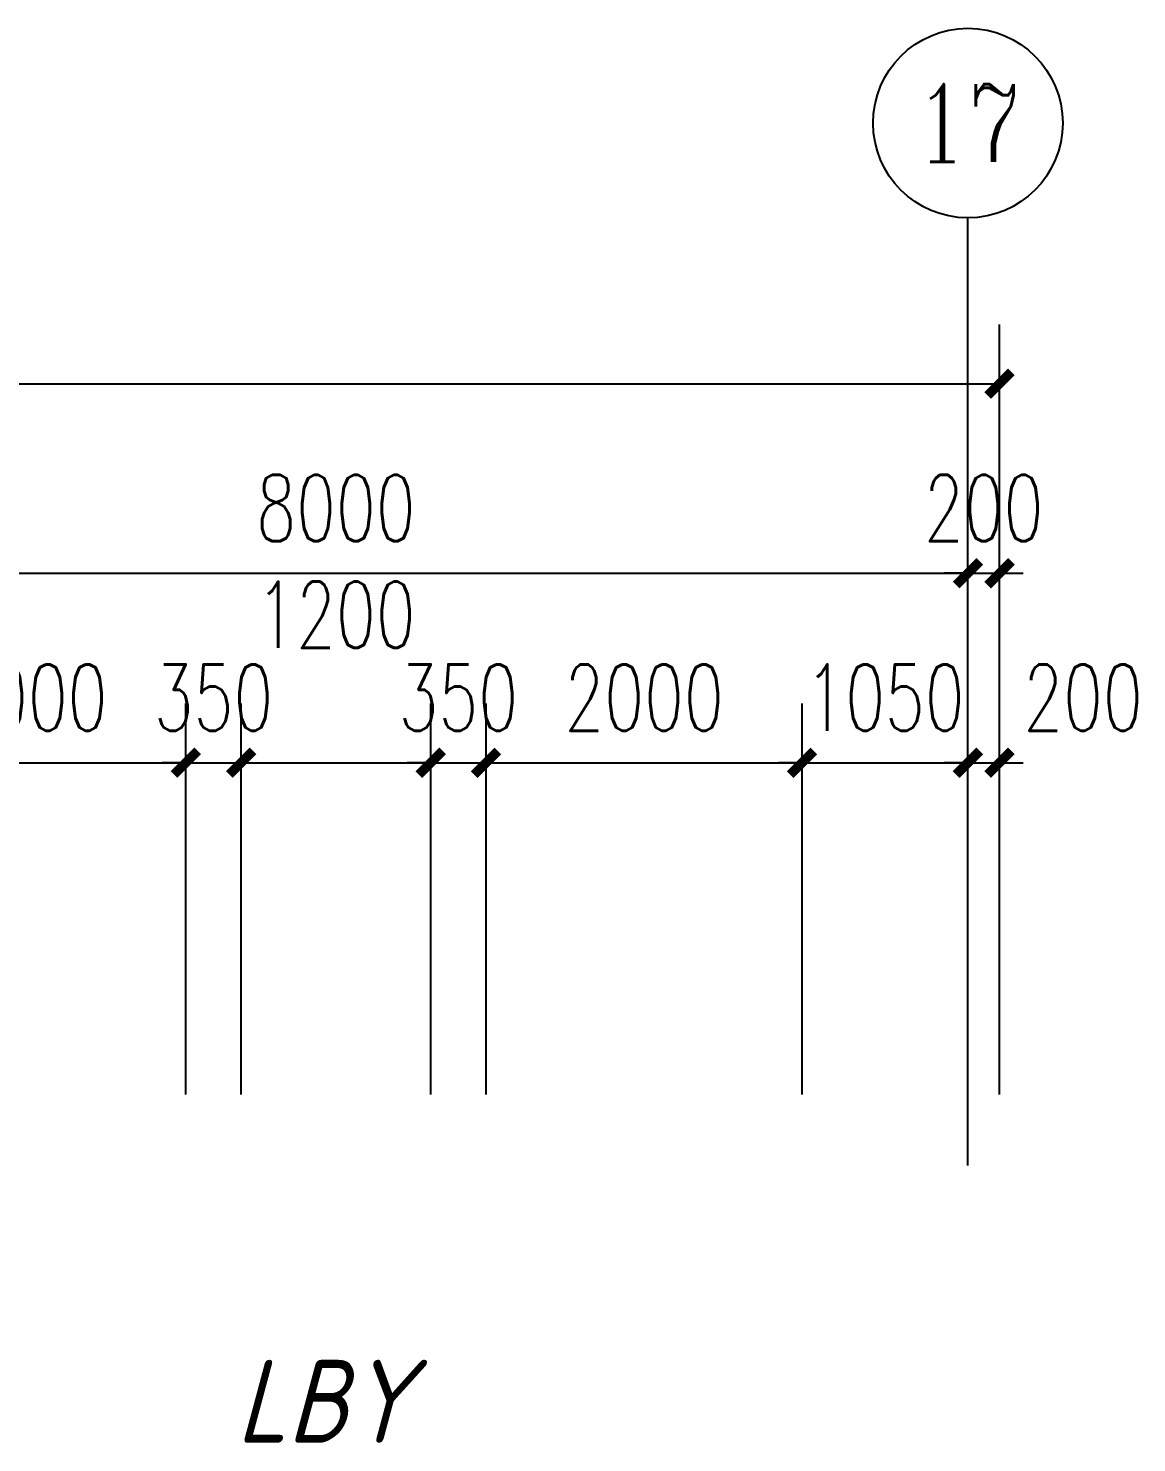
# Model space of a CAD drawing. Extents: x 0 to 2972856, y -1269770 to 0.
# Drawn here: x 2775909 to 2782924, y -1153101 to -1144146 of the extents above; entities that cross this region are included whole.
import ezdxf
from ezdxf.enums import TextEntityAlignment as Align

# ---------------------------------------------------------------- set-up
doc = ezdxf.new("R2010")
doc.units = 0
doc.header["$LTSCALE"] = 1000
doc.header["$PDSIZE"] = 50
doc.layers.add('1-建筑底图', color=8, linetype='Continuous')
doc.layers.add('AXIS_TEXT', color=7, linetype='Continuous')
doc.styles.add('_TCH_AXIS', font='COMPLEX', dxfattribs={"bigfont": 'GBCBIG'})
doc.styles.add('A_DIM_T3', font='SIMPLEX', dxfattribs={"width": 0.7, "bigfont": 'HZ'})
doc.styles.add('COMPLEX', font='COMPLEX')
doc.styles.get("Standard").update_dxf_attribs({"font": 'gbeitc.shx', "bigfont": 'gbcbig.shx'})
doc.dimstyles.new('_TCH_ARCH&&150', dxfattribs={"dimtxt": 420, "dimasz": 150, "dimexe": 375, "dimexo": 450, "dimgap": 202.5, "dimtad": 1, "dimdec": 0, "dimzin": 0, "dimdsep": 46, "dimtxsty": 'A_DIM_T3', "dimblk": 'ARCHTICK', "dimcen": 0.09, "dimclrt": 7, "dimazin": 2, "dimtfac": 1, "dimtdec": 0, "dimtix": 1, "dimtmove": 2, "dimatfit": 3, "dimfxl": 150, "dimtolj": 1, "dimtzin": 0, "dimarcsym": 0})

# ---------------------------------------------------------------- blocks, each defined once
blk = doc.blocks.new('_ArchTick')
at = {"color": 0, "linetype": 'ByBlock', "const_width": 0.4}
blk.add_lwpolyline([(-0.5, -0.5), (0.5, 0.5)], dxfattribs=at)
blk = doc.blocks.new('*D1143')
at = {"layer": '1-建筑底图', "color": 0, "lineweight": -2, "transparency": 16777216}
for p, q in [((2060076.6, -1145125.4), (2060076.6, -1140250.4)), ((2167276.6, -1145125.4), (2167276.6, -1140250.4)), ((2060076.6, -1140625.4), (2167276.6, -1140625.4))]:
    blk.add_line(p, q, dxfattribs=at)
at = {"layer": 'Defpoints', "color": 0, "transparency": 16777216}
for p in [(2167276.6, -1140625.4), (2060076.6, -1145575.4), (2167276.6, -1145575.4)]:
    blk.add_point(p, dxfattribs=at)
at = {"layer": '1-建筑底图', "color": 0, "lineweight": -2, "transparency": 16777216, "xscale": 150, "yscale": 150, "zscale": 150, "rotation": 180}
blk.add_blockref('_ArchTick', (2060076.6, -1140625.4), dxfattribs=at)
at = {"layer": '1-建筑底图', "color": 0, "lineweight": -2, "transparency": 16777216, "xscale": 150, "yscale": 150, "zscale": 150}
blk.add_blockref('_ArchTick', (2167276.6, -1140625.4), dxfattribs=at)
at = {"layer": '1-建筑底图', "color": 7, "transparency": 16777216, "insert": (2113676.6, -1140212.9), "char_height": 420, "attachment_point": 5, "style": 'A_DIM_T3'}
blk.add_mtext('\\A1;107200', dxfattribs=at)
blk = doc.blocks.new('*D1160')
at = {"layer": '1-建筑底图', "color": 0, "lineweight": -2, "transparency": 16777216}
for p, q in [((2159076.6, -1145125.4), (2159076.6, -1141450.4)), ((2167076.6, -1145125.4), (2167076.6, -1141450.4)), ((2159076.6, -1141825.4), (2167076.6, -1141825.4))]:
    blk.add_line(p, q, dxfattribs=at)
at = {"layer": 'Defpoints', "color": 0, "transparency": 16777216}
for p in [(2167076.6, -1141825.4), (2159076.6, -1145575.4), (2167076.6, -1145575.4)]:
    blk.add_point(p, dxfattribs=at)
at = {"layer": '1-建筑底图', "color": 0, "lineweight": -2, "transparency": 16777216, "xscale": 150, "yscale": 150, "zscale": 150, "rotation": 180}
blk.add_blockref('_ArchTick', (2159076.6, -1141825.4), dxfattribs=at)
at = {"layer": '1-建筑底图', "color": 0, "lineweight": -2, "transparency": 16777216, "xscale": 150, "yscale": 150, "zscale": 150}
blk.add_blockref('_ArchTick', (2167076.6, -1141825.4), dxfattribs=at)
at = {"layer": '1-建筑底图', "color": 7, "transparency": 16777216, "insert": (2163076.6, -1141412.9), "char_height": 420, "attachment_point": 5, "style": 'A_DIM_T3'}
blk.add_mtext('\\A1;8000', dxfattribs=at)
blk = doc.blocks.new('*D1161')
at = {"layer": '1-建筑底图', "color": 0, "lineweight": -2, "transparency": 16777216}
for p, q in [((2167076.6, -1145125.4), (2167076.6, -1141450.4)), ((2167276.6, -1145125.4), (2167276.6, -1141450.4)), ((2167076.6, -1141825.4), (2166926.6, -1141825.4)), ((2167076.6, -1141825.4), (2167276.6, -1141825.4)), ((2167276.6, -1141825.4), (2167426.6, -1141825.4))]:
    blk.add_line(p, q, dxfattribs=at)
at = {"layer": 'Defpoints', "color": 0, "transparency": 16777216}
for p in [(2167276.6, -1141825.4), (2167076.6, -1145575.4), (2167276.6, -1145575.4)]:
    blk.add_point(p, dxfattribs=at)
at = {"layer": '1-建筑底图', "color": 0, "lineweight": -2, "transparency": 16777216, "xscale": 150, "yscale": 150, "zscale": 150}
blk.add_blockref('_ArchTick', (2167076.6, -1141825.4), dxfattribs=at)
at = {"layer": '1-建筑底图', "color": 0, "lineweight": -2, "transparency": 16777216, "xscale": 150, "yscale": 150, "zscale": 150, "rotation": 180}
blk.add_blockref('_ArchTick', (2167276.6, -1141825.4), dxfattribs=at)
at = {"layer": '1-建筑底图', "color": 7, "transparency": 16777216, "insert": (2167176.6, -1141412.9), "char_height": 420, "attachment_point": 5, "style": 'A_DIM_T3'}
blk.add_mtext('\\A1;200', dxfattribs=at)
blk = doc.blocks.new('*D1181')
at = {"layer": '1-建筑底图', "color": 0, "lineweight": -2, "transparency": 16777216}
for p, q in [((2167076.6, -1145125.4), (2167076.6, -1142650.4)), ((2167276.6, -1145125.4), (2167276.6, -1142650.4)), ((2167076.6, -1143025.4), (2166926.6, -1143025.4)), ((2167076.6, -1143025.4), (2167276.6, -1143025.4)), ((2167276.6, -1143025.4), (2167426.6, -1143025.4))]:
    blk.add_line(p, q, dxfattribs=at)
at = {"layer": 'Defpoints', "color": 0, "transparency": 16777216}
for p in [(2167276.6, -1143025.4), (2167076.6, -1145575.4), (2167276.6, -1145575.4)]:
    blk.add_point(p, dxfattribs=at)
at = {"layer": '1-建筑底图', "color": 0, "lineweight": -2, "transparency": 16777216, "xscale": 150, "yscale": 150, "zscale": 150}
blk.add_blockref('_ArchTick', (2167076.6, -1143025.4), dxfattribs=at)
at = {"layer": '1-建筑底图', "color": 0, "lineweight": -2, "transparency": 16777216, "xscale": 150, "yscale": 150, "zscale": 150, "rotation": 180}
blk.add_blockref('_ArchTick', (2167276.6, -1143025.4), dxfattribs=at)
at = {"layer": '1-建筑底图', "color": 7, "transparency": 16777216, "insert": (2167804.6, -1142612.9), "char_height": 420, "attachment_point": 5, "style": 'A_DIM_T3'}
blk.add_mtext('\\A1;200', dxfattribs=at)
blk = doc.blocks.new('*D1182')
at = {"layer": '1-建筑底图', "color": 0, "lineweight": -2, "transparency": 16777216}
for p, q in [((2166026.6, -1145125.4), (2166026.6, -1142650.4)), ((2167076.6, -1145125.4), (2167076.6, -1142650.4)), ((2166026.6, -1143025.4), (2165876.6, -1143025.4)), ((2166026.6, -1143025.4), (2167076.6, -1143025.4)), ((2167076.6, -1143025.4), (2167226.6, -1143025.4))]:
    blk.add_line(p, q, dxfattribs=at)
at = {"layer": 'Defpoints', "color": 0, "transparency": 16777216}
for p in [(2167076.6, -1143025.4), (2166026.6, -1145575.4), (2167076.6, -1145575.4)]:
    blk.add_point(p, dxfattribs=at)
at = {"layer": '1-建筑底图', "color": 0, "lineweight": -2, "transparency": 16777216, "xscale": 150, "yscale": 150, "zscale": 150}
blk.add_blockref('_ArchTick', (2166026.6, -1143025.4), dxfattribs=at)
at = {"layer": '1-建筑底图', "color": 0, "lineweight": -2, "transparency": 16777216, "xscale": 150, "yscale": 150, "zscale": 150, "rotation": 180}
blk.add_blockref('_ArchTick', (2167076.6, -1143025.4), dxfattribs=at)
at = {"layer": '1-建筑底图', "color": 7, "transparency": 16777216, "insert": (2166551.6, -1142612.9), "char_height": 420, "attachment_point": 5, "style": 'A_DIM_T3'}
blk.add_mtext('\\A1;1050', dxfattribs=at)
blk = doc.blocks.new('*D1183')
at = {"layer": '1-建筑底图', "color": 0, "lineweight": -2, "transparency": 16777216}
for p, q in [((2164026.6, -1145125.4), (2164026.6, -1142650.4)), ((2166026.6, -1145125.4), (2166026.6, -1142650.4)), ((2164026.6, -1143025.4), (2166026.6, -1143025.4))]:
    blk.add_line(p, q, dxfattribs=at)
at = {"layer": 'Defpoints', "color": 0, "transparency": 16777216}
for p in [(2166026.6, -1143025.4), (2164026.6, -1145575.4), (2166026.6, -1145575.4)]:
    blk.add_point(p, dxfattribs=at)
at = {"layer": '1-建筑底图', "color": 0, "lineweight": -2, "transparency": 16777216, "xscale": 150, "yscale": 150, "zscale": 150, "rotation": 180}
blk.add_blockref('_ArchTick', (2164026.6, -1143025.4), dxfattribs=at)
at = {"layer": '1-建筑底图', "color": 0, "lineweight": -2, "transparency": 16777216, "xscale": 150, "yscale": 150, "zscale": 150}
blk.add_blockref('_ArchTick', (2166026.6, -1143025.4), dxfattribs=at)
at = {"layer": '1-建筑底图', "color": 7, "transparency": 16777216, "insert": (2165026.6, -1142612.9), "char_height": 420, "attachment_point": 5, "style": 'A_DIM_T3'}
blk.add_mtext('\\A1;2000', dxfattribs=at)
blk = doc.blocks.new('*D1184')
at = {"layer": '1-建筑底图', "color": 0, "lineweight": -2, "transparency": 16777216}
for p, q in [((2163676.6, -1145125.4), (2163676.6, -1142650.4)), ((2164026.6, -1145125.4), (2164026.6, -1142650.4)), ((2163676.6, -1143025.4), (2163526.6, -1143025.4)), ((2163676.6, -1143025.4), (2164026.6, -1143025.4)), ((2164026.6, -1143025.4), (2164176.6, -1143025.4))]:
    blk.add_line(p, q, dxfattribs=at)
at = {"layer": 'Defpoints', "color": 0, "transparency": 16777216}
for p in [(2164026.6, -1143025.4), (2163676.6, -1145575.4), (2164026.6, -1145575.4)]:
    blk.add_point(p, dxfattribs=at)
at = {"layer": '1-建筑底图', "color": 0, "lineweight": -2, "transparency": 16777216, "xscale": 150, "yscale": 150, "zscale": 150}
blk.add_blockref('_ArchTick', (2163676.6, -1143025.4), dxfattribs=at)
at = {"layer": '1-建筑底图', "color": 0, "lineweight": -2, "transparency": 16777216, "xscale": 150, "yscale": 150, "zscale": 150, "rotation": 180}
blk.add_blockref('_ArchTick', (2164026.6, -1143025.4), dxfattribs=at)
at = {"layer": '1-建筑底图', "color": 7, "transparency": 16777216, "insert": (2163851.6, -1142612.9), "char_height": 420, "attachment_point": 5, "style": 'A_DIM_T3'}
blk.add_mtext('\\A1;350', dxfattribs=at)
blk = doc.blocks.new('*D1185')
at = {"layer": '1-建筑底图', "color": 0, "lineweight": -2, "transparency": 16777216}
for p, q in [((2162476.6, -1145125.4), (2162476.6, -1142650.4)), ((2163676.6, -1145125.4), (2163676.6, -1142650.4)), ((2162476.6, -1143025.4), (2163676.6, -1143025.4))]:
    blk.add_line(p, q, dxfattribs=at)
at = {"layer": 'Defpoints', "color": 0, "transparency": 16777216}
for p in [(2163676.6, -1143025.4), (2162476.6, -1145575.4), (2163676.6, -1145575.4)]:
    blk.add_point(p, dxfattribs=at)
at = {"layer": '1-建筑底图', "color": 0, "lineweight": -2, "transparency": 16777216, "xscale": 150, "yscale": 150, "zscale": 150, "rotation": 180}
blk.add_blockref('_ArchTick', (2162476.6, -1143025.4), dxfattribs=at)
at = {"layer": '1-建筑底图', "color": 0, "lineweight": -2, "transparency": 16777216, "xscale": 150, "yscale": 150, "zscale": 150}
blk.add_blockref('_ArchTick', (2163676.6, -1143025.4), dxfattribs=at)
at = {"layer": '1-建筑底图', "color": 7, "transparency": 16777216, "insert": (2163076.6, -1142087.9), "char_height": 420, "attachment_point": 5, "style": 'A_DIM_T3'}
blk.add_mtext('\\A1;1200', dxfattribs=at)
blk = doc.blocks.new('*D1186')
at = {"layer": '1-建筑底图', "color": 0, "lineweight": -2, "transparency": 16777216}
for p, q in [((2162126.6, -1145125.4), (2162126.6, -1142650.4)), ((2162476.6, -1145125.4), (2162476.6, -1142650.4)), ((2162126.6, -1143025.4), (2161976.6, -1143025.4)), ((2162126.6, -1143025.4), (2162476.6, -1143025.4)), ((2162476.6, -1143025.4), (2162626.6, -1143025.4))]:
    blk.add_line(p, q, dxfattribs=at)
at = {"layer": 'Defpoints', "color": 0, "transparency": 16777216}
for p in [(2162476.6, -1143025.4), (2162126.6, -1145575.4), (2162476.6, -1145575.4)]:
    blk.add_point(p, dxfattribs=at)
at = {"layer": '1-建筑底图', "color": 0, "lineweight": -2, "transparency": 16777216, "xscale": 150, "yscale": 150, "zscale": 150}
blk.add_blockref('_ArchTick', (2162126.6, -1143025.4), dxfattribs=at)
at = {"layer": '1-建筑底图', "color": 0, "lineweight": -2, "transparency": 16777216, "xscale": 150, "yscale": 150, "zscale": 150, "rotation": 180}
blk.add_blockref('_ArchTick', (2162476.6, -1143025.4), dxfattribs=at)
at = {"layer": '1-建筑底图', "color": 7, "transparency": 16777216, "insert": (2162301.6, -1142612.9), "char_height": 420, "attachment_point": 5, "style": 'A_DIM_T3'}
blk.add_mtext('\\A1;350', dxfattribs=at)
blk = doc.blocks.new('*D1187')
at = {"layer": '1-建筑底图', "color": 0, "lineweight": -2, "transparency": 16777216}
for p, q in [((2160126.6, -1145125.4), (2160126.6, -1142650.4)), ((2162126.6, -1145125.4), (2162126.6, -1142650.4)), ((2160126.6, -1143025.4), (2162126.6, -1143025.4))]:
    blk.add_line(p, q, dxfattribs=at)
at = {"layer": 'Defpoints', "color": 0, "transparency": 16777216}
for p in [(2162126.6, -1143025.4), (2160126.6, -1145575.4), (2162126.6, -1145575.4)]:
    blk.add_point(p, dxfattribs=at)
at = {"layer": '1-建筑底图', "color": 0, "lineweight": -2, "transparency": 16777216, "xscale": 150, "yscale": 150, "zscale": 150, "rotation": 180}
blk.add_blockref('_ArchTick', (2160126.6, -1143025.4), dxfattribs=at)
at = {"layer": '1-建筑底图', "color": 0, "lineweight": -2, "transparency": 16777216, "xscale": 150, "yscale": 150, "zscale": 150}
blk.add_blockref('_ArchTick', (2162126.6, -1143025.4), dxfattribs=at)
at = {"layer": '1-建筑底图', "color": 7, "transparency": 16777216, "insert": (2161126.6, -1142612.9), "char_height": 420, "attachment_point": 5, "style": 'A_DIM_T3'}
blk.add_mtext('\\A1;2000', dxfattribs=at)
blk = doc.blocks.new('*D1450')
at = {"layer": '1-建筑底图', "color": 0, "lineweight": -2, "transparency": 16777216}
for p, q in [((2060076.6, -1145125.4), (2060076.6, -1140250.4)), ((2167276.6, -1145125.4), (2167276.6, -1140250.4)), ((2060076.6, -1140625.4), (2167276.6, -1140625.4))]:
    blk.add_line(p, q, dxfattribs=at)
at = {"layer": 'Defpoints', "color": 0, "transparency": 16777216}
for p in [(2167276.6, -1140625.4), (2060076.6, -1145575.4), (2167276.6, -1145575.4)]:
    blk.add_point(p, dxfattribs=at)
at = {"layer": '1-建筑底图', "color": 0, "lineweight": -2, "transparency": 16777216, "xscale": 150, "yscale": 150, "zscale": 150, "rotation": 180}
blk.add_blockref('_ArchTick', (2060076.6, -1140625.4), dxfattribs=at)
at = {"layer": '1-建筑底图', "color": 0, "lineweight": -2, "transparency": 16777216, "xscale": 150, "yscale": 150, "zscale": 150}
blk.add_blockref('_ArchTick', (2167276.6, -1140625.4), dxfattribs=at)
at = {"layer": '1-建筑底图', "color": 7, "transparency": 16777216, "insert": (2113676.6, -1140212.9), "char_height": 420, "attachment_point": 5, "style": 'A_DIM_T3'}
blk.add_mtext('\\A1;107200', dxfattribs=at)
blk = doc.blocks.new('*D1467')
at = {"layer": '1-建筑底图', "color": 0, "lineweight": -2, "transparency": 16777216}
for p, q in [((2159076.6, -1145125.4), (2159076.6, -1141450.4)), ((2167076.6, -1145125.4), (2167076.6, -1141450.4)), ((2159076.6, -1141825.4), (2167076.6, -1141825.4))]:
    blk.add_line(p, q, dxfattribs=at)
at = {"layer": 'Defpoints', "color": 0, "transparency": 16777216}
for p in [(2167076.6, -1141825.4), (2159076.6, -1145575.4), (2167076.6, -1145575.4)]:
    blk.add_point(p, dxfattribs=at)
at = {"layer": '1-建筑底图', "color": 0, "lineweight": -2, "transparency": 16777216, "xscale": 150, "yscale": 150, "zscale": 150, "rotation": 180}
blk.add_blockref('_ArchTick', (2159076.6, -1141825.4), dxfattribs=at)
at = {"layer": '1-建筑底图', "color": 0, "lineweight": -2, "transparency": 16777216, "xscale": 150, "yscale": 150, "zscale": 150}
blk.add_blockref('_ArchTick', (2167076.6, -1141825.4), dxfattribs=at)
at = {"layer": '1-建筑底图', "color": 7, "transparency": 16777216, "insert": (2163076.6, -1141412.9), "char_height": 420, "attachment_point": 5, "style": 'A_DIM_T3'}
blk.add_mtext('\\A1;8000', dxfattribs=at)
blk = doc.blocks.new('*D1468')
at = {"layer": '1-建筑底图', "color": 0, "lineweight": -2, "transparency": 16777216}
for p, q in [((2167076.6, -1145125.4), (2167076.6, -1141450.4)), ((2167276.6, -1145125.4), (2167276.6, -1141450.4)), ((2167076.6, -1141825.4), (2166926.6, -1141825.4)), ((2167076.6, -1141825.4), (2167276.6, -1141825.4)), ((2167276.6, -1141825.4), (2167426.6, -1141825.4))]:
    blk.add_line(p, q, dxfattribs=at)
at = {"layer": 'Defpoints', "color": 0, "transparency": 16777216}
for p in [(2167276.6, -1141825.4), (2167076.6, -1145575.4), (2167276.6, -1145575.4)]:
    blk.add_point(p, dxfattribs=at)
at = {"layer": '1-建筑底图', "color": 0, "lineweight": -2, "transparency": 16777216, "xscale": 150, "yscale": 150, "zscale": 150}
blk.add_blockref('_ArchTick', (2167076.6, -1141825.4), dxfattribs=at)
at = {"layer": '1-建筑底图', "color": 0, "lineweight": -2, "transparency": 16777216, "xscale": 150, "yscale": 150, "zscale": 150, "rotation": 180}
blk.add_blockref('_ArchTick', (2167276.6, -1141825.4), dxfattribs=at)
at = {"layer": '1-建筑底图', "color": 7, "transparency": 16777216, "insert": (2167176.6, -1141412.9), "char_height": 420, "attachment_point": 5, "style": 'A_DIM_T3'}
blk.add_mtext('\\A1;200', dxfattribs=at)
blk = doc.blocks.new('*D1488')
at = {"layer": '1-建筑底图', "color": 0, "lineweight": -2, "transparency": 16777216}
for p, q in [((2167076.6, -1145125.4), (2167076.6, -1142650.4)), ((2167276.6, -1145125.4), (2167276.6, -1142650.4)), ((2167076.6, -1143025.4), (2166926.6, -1143025.4)), ((2167076.6, -1143025.4), (2167276.6, -1143025.4)), ((2167276.6, -1143025.4), (2167426.6, -1143025.4))]:
    blk.add_line(p, q, dxfattribs=at)
at = {"layer": 'Defpoints', "color": 0, "transparency": 16777216}
for p in [(2167276.6, -1143025.4), (2167076.6, -1145575.4), (2167276.6, -1145575.4)]:
    blk.add_point(p, dxfattribs=at)
at = {"layer": '1-建筑底图', "color": 0, "lineweight": -2, "transparency": 16777216, "xscale": 150, "yscale": 150, "zscale": 150}
blk.add_blockref('_ArchTick', (2167076.6, -1143025.4), dxfattribs=at)
at = {"layer": '1-建筑底图', "color": 0, "lineweight": -2, "transparency": 16777216, "xscale": 150, "yscale": 150, "zscale": 150, "rotation": 180}
blk.add_blockref('_ArchTick', (2167276.6, -1143025.4), dxfattribs=at)
at = {"layer": '1-建筑底图', "color": 7, "transparency": 16777216, "insert": (2167804.6, -1142612.9), "char_height": 420, "attachment_point": 5, "style": 'A_DIM_T3'}
blk.add_mtext('\\A1;200', dxfattribs=at)
blk = doc.blocks.new('*D1489')
at = {"layer": '1-建筑底图', "color": 0, "lineweight": -2, "transparency": 16777216}
for p, q in [((2166026.6, -1145125.4), (2166026.6, -1142650.4)), ((2167076.6, -1145125.4), (2167076.6, -1142650.4)), ((2166026.6, -1143025.4), (2165876.6, -1143025.4)), ((2166026.6, -1143025.4), (2167076.6, -1143025.4)), ((2167076.6, -1143025.4), (2167226.6, -1143025.4))]:
    blk.add_line(p, q, dxfattribs=at)
at = {"layer": 'Defpoints', "color": 0, "transparency": 16777216}
for p in [(2167076.6, -1143025.4), (2166026.6, -1145575.4), (2167076.6, -1145575.4)]:
    blk.add_point(p, dxfattribs=at)
at = {"layer": '1-建筑底图', "color": 0, "lineweight": -2, "transparency": 16777216, "xscale": 150, "yscale": 150, "zscale": 150}
blk.add_blockref('_ArchTick', (2166026.6, -1143025.4), dxfattribs=at)
at = {"layer": '1-建筑底图', "color": 0, "lineweight": -2, "transparency": 16777216, "xscale": 150, "yscale": 150, "zscale": 150, "rotation": 180}
blk.add_blockref('_ArchTick', (2167076.6, -1143025.4), dxfattribs=at)
at = {"layer": '1-建筑底图', "color": 7, "transparency": 16777216, "insert": (2166551.6, -1142612.9), "char_height": 420, "attachment_point": 5, "style": 'A_DIM_T3'}
blk.add_mtext('\\A1;1050', dxfattribs=at)
blk = doc.blocks.new('*D1490')
at = {"layer": '1-建筑底图', "color": 0, "lineweight": -2, "transparency": 16777216}
for p, q in [((2164026.6, -1145125.4), (2164026.6, -1142650.4)), ((2166026.6, -1145125.4), (2166026.6, -1142650.4)), ((2164026.6, -1143025.4), (2166026.6, -1143025.4))]:
    blk.add_line(p, q, dxfattribs=at)
at = {"layer": 'Defpoints', "color": 0, "transparency": 16777216}
for p in [(2166026.6, -1143025.4), (2164026.6, -1145575.4), (2166026.6, -1145575.4)]:
    blk.add_point(p, dxfattribs=at)
at = {"layer": '1-建筑底图', "color": 0, "lineweight": -2, "transparency": 16777216, "xscale": 150, "yscale": 150, "zscale": 150, "rotation": 180}
blk.add_blockref('_ArchTick', (2164026.6, -1143025.4), dxfattribs=at)
at = {"layer": '1-建筑底图', "color": 0, "lineweight": -2, "transparency": 16777216, "xscale": 150, "yscale": 150, "zscale": 150}
blk.add_blockref('_ArchTick', (2166026.6, -1143025.4), dxfattribs=at)
at = {"layer": '1-建筑底图', "color": 7, "transparency": 16777216, "insert": (2165026.6, -1142612.9), "char_height": 420, "attachment_point": 5, "style": 'A_DIM_T3'}
blk.add_mtext('\\A1;2000', dxfattribs=at)
blk = doc.blocks.new('*D1491')
at = {"layer": '1-建筑底图', "color": 0, "lineweight": -2, "transparency": 16777216}
for p, q in [((2163676.6, -1145125.4), (2163676.6, -1142650.4)), ((2164026.6, -1145125.4), (2164026.6, -1142650.4)), ((2163676.6, -1143025.4), (2163526.6, -1143025.4)), ((2163676.6, -1143025.4), (2164026.6, -1143025.4)), ((2164026.6, -1143025.4), (2164176.6, -1143025.4))]:
    blk.add_line(p, q, dxfattribs=at)
at = {"layer": 'Defpoints', "color": 0, "transparency": 16777216}
for p in [(2164026.6, -1143025.4), (2163676.6, -1145575.4), (2164026.6, -1145575.4)]:
    blk.add_point(p, dxfattribs=at)
at = {"layer": '1-建筑底图', "color": 0, "lineweight": -2, "transparency": 16777216, "xscale": 150, "yscale": 150, "zscale": 150}
blk.add_blockref('_ArchTick', (2163676.6, -1143025.4), dxfattribs=at)
at = {"layer": '1-建筑底图', "color": 0, "lineweight": -2, "transparency": 16777216, "xscale": 150, "yscale": 150, "zscale": 150, "rotation": 180}
blk.add_blockref('_ArchTick', (2164026.6, -1143025.4), dxfattribs=at)
at = {"layer": '1-建筑底图', "color": 7, "transparency": 16777216, "insert": (2163851.6, -1142612.9), "char_height": 420, "attachment_point": 5, "style": 'A_DIM_T3'}
blk.add_mtext('\\A1;350', dxfattribs=at)
blk = doc.blocks.new('*D1492')
at = {"layer": '1-建筑底图', "color": 0, "lineweight": -2, "transparency": 16777216}
for p, q in [((2162476.6, -1145125.4), (2162476.6, -1142650.4)), ((2163676.6, -1145125.4), (2163676.6, -1142650.4)), ((2162476.6, -1143025.4), (2163676.6, -1143025.4))]:
    blk.add_line(p, q, dxfattribs=at)
at = {"layer": 'Defpoints', "color": 0, "transparency": 16777216}
for p in [(2163676.6, -1143025.4), (2162476.6, -1145575.4), (2163676.6, -1145575.4)]:
    blk.add_point(p, dxfattribs=at)
at = {"layer": '1-建筑底图', "color": 0, "lineweight": -2, "transparency": 16777216, "xscale": 150, "yscale": 150, "zscale": 150, "rotation": 180}
blk.add_blockref('_ArchTick', (2162476.6, -1143025.4), dxfattribs=at)
at = {"layer": '1-建筑底图', "color": 0, "lineweight": -2, "transparency": 16777216, "xscale": 150, "yscale": 150, "zscale": 150}
blk.add_blockref('_ArchTick', (2163676.6, -1143025.4), dxfattribs=at)
at = {"layer": '1-建筑底图', "color": 7, "transparency": 16777216, "insert": (2163076.6, -1142087.9), "char_height": 420, "attachment_point": 5, "style": 'A_DIM_T3'}
blk.add_mtext('\\A1;1200', dxfattribs=at)
blk = doc.blocks.new('*D1493')
at = {"layer": '1-建筑底图', "color": 0, "lineweight": -2, "transparency": 16777216}
for p, q in [((2162126.6, -1145125.4), (2162126.6, -1142650.4)), ((2162476.6, -1145125.4), (2162476.6, -1142650.4)), ((2162126.6, -1143025.4), (2161976.6, -1143025.4)), ((2162126.6, -1143025.4), (2162476.6, -1143025.4)), ((2162476.6, -1143025.4), (2162626.6, -1143025.4))]:
    blk.add_line(p, q, dxfattribs=at)
at = {"layer": 'Defpoints', "color": 0, "transparency": 16777216}
for p in [(2162476.6, -1143025.4), (2162126.6, -1145575.4), (2162476.6, -1145575.4)]:
    blk.add_point(p, dxfattribs=at)
at = {"layer": '1-建筑底图', "color": 0, "lineweight": -2, "transparency": 16777216, "xscale": 150, "yscale": 150, "zscale": 150}
blk.add_blockref('_ArchTick', (2162126.6, -1143025.4), dxfattribs=at)
at = {"layer": '1-建筑底图', "color": 0, "lineweight": -2, "transparency": 16777216, "xscale": 150, "yscale": 150, "zscale": 150, "rotation": 180}
blk.add_blockref('_ArchTick', (2162476.6, -1143025.4), dxfattribs=at)
at = {"layer": '1-建筑底图', "color": 7, "transparency": 16777216, "insert": (2162301.6, -1142612.9), "char_height": 420, "attachment_point": 5, "style": 'A_DIM_T3'}
blk.add_mtext('\\A1;350', dxfattribs=at)
blk = doc.blocks.new('*D1494')
at = {"layer": '1-建筑底图', "color": 0, "lineweight": -2, "transparency": 16777216}
for p, q in [((2160126.6, -1145125.4), (2160126.6, -1142650.4)), ((2162126.6, -1145125.4), (2162126.6, -1142650.4)), ((2160126.6, -1143025.4), (2162126.6, -1143025.4))]:
    blk.add_line(p, q, dxfattribs=at)
at = {"layer": 'Defpoints', "color": 0, "transparency": 16777216}
for p in [(2162126.6, -1143025.4), (2160126.6, -1145575.4), (2162126.6, -1145575.4)]:
    blk.add_point(p, dxfattribs=at)
at = {"layer": '1-建筑底图', "color": 0, "lineweight": -2, "transparency": 16777216, "xscale": 150, "yscale": 150, "zscale": 150, "rotation": 180}
blk.add_blockref('_ArchTick', (2160126.6, -1143025.4), dxfattribs=at)
at = {"layer": '1-建筑底图', "color": 0, "lineweight": -2, "transparency": 16777216, "xscale": 150, "yscale": 150, "zscale": 150}
blk.add_blockref('_ArchTick', (2162126.6, -1143025.4), dxfattribs=at)
at = {"layer": '1-建筑底图', "color": 7, "transparency": 16777216, "insert": (2161126.6, -1142612.9), "char_height": 420, "attachment_point": 5, "style": 'A_DIM_T3'}
blk.add_mtext('\\A1;2000', dxfattribs=at)
blk = doc.blocks.new('_AXISO')
blk.add_circle((0, 0), 0.5)
at = {"layer": 'AXIS_TEXT', "style": 'COMPLEX', "width": 1.041667}
blk.add_attdef('A', text='', height=0.56, dxfattribs=at).set_placement((-0.25, -0.28), (0.25, -0.28), align=Align.FIT)
blk = doc.blocks.new('*D1757')
at = {"layer": '1-建筑底图', "color": 0, "lineweight": -2, "transparency": 16777216}
for p, q in [((2060076.6, -1145125.4), (2060076.6, -1140250.4)), ((2167276.6, -1145125.4), (2167276.6, -1140250.4)), ((2060076.6, -1140625.4), (2167276.6, -1140625.4))]:
    blk.add_line(p, q, dxfattribs=at)
at = {"layer": 'Defpoints', "color": 0, "transparency": 16777216}
for p in [(2167276.6, -1140625.4), (2060076.6, -1145575.4), (2167276.6, -1145575.4)]:
    blk.add_point(p, dxfattribs=at)
at = {"layer": '1-建筑底图', "color": 0, "lineweight": -2, "transparency": 16777216, "xscale": 150, "yscale": 150, "zscale": 150, "rotation": 180}
blk.add_blockref('_ArchTick', (2060076.6, -1140625.4), dxfattribs=at)
at = {"layer": '1-建筑底图', "color": 0, "lineweight": -2, "transparency": 16777216, "xscale": 150, "yscale": 150, "zscale": 150}
blk.add_blockref('_ArchTick', (2167276.6, -1140625.4), dxfattribs=at)
at = {"layer": '1-建筑底图', "color": 7, "transparency": 16777216, "insert": (2113676.6, -1140212.9), "char_height": 420, "attachment_point": 5, "style": 'A_DIM_T3'}
blk.add_mtext('\\A1;107200', dxfattribs=at)
blk = doc.blocks.new('*D1774')
at = {"layer": '1-建筑底图', "color": 0, "lineweight": -2, "transparency": 16777216}
for p, q in [((2159076.6, -1145125.4), (2159076.6, -1141450.4)), ((2167076.6, -1145125.4), (2167076.6, -1141450.4)), ((2159076.6, -1141825.4), (2167076.6, -1141825.4))]:
    blk.add_line(p, q, dxfattribs=at)
at = {"layer": 'Defpoints', "color": 0, "transparency": 16777216}
for p in [(2167076.6, -1141825.4), (2159076.6, -1145575.4), (2167076.6, -1145575.4)]:
    blk.add_point(p, dxfattribs=at)
at = {"layer": '1-建筑底图', "color": 0, "lineweight": -2, "transparency": 16777216, "xscale": 150, "yscale": 150, "zscale": 150, "rotation": 180}
blk.add_blockref('_ArchTick', (2159076.6, -1141825.4), dxfattribs=at)
at = {"layer": '1-建筑底图', "color": 0, "lineweight": -2, "transparency": 16777216, "xscale": 150, "yscale": 150, "zscale": 150}
blk.add_blockref('_ArchTick', (2167076.6, -1141825.4), dxfattribs=at)
at = {"layer": '1-建筑底图', "color": 7, "transparency": 16777216, "insert": (2163076.6, -1141412.9), "char_height": 420, "attachment_point": 5, "style": 'A_DIM_T3'}
blk.add_mtext('\\A1;8000', dxfattribs=at)
blk = doc.blocks.new('*D1775')
at = {"layer": '1-建筑底图', "color": 0, "lineweight": -2, "transparency": 16777216}
for p, q in [((2167076.6, -1145125.4), (2167076.6, -1141450.4)), ((2167276.6, -1145125.4), (2167276.6, -1141450.4)), ((2167076.6, -1141825.4), (2166926.6, -1141825.4)), ((2167076.6, -1141825.4), (2167276.6, -1141825.4)), ((2167276.6, -1141825.4), (2167426.6, -1141825.4))]:
    blk.add_line(p, q, dxfattribs=at)
at = {"layer": 'Defpoints', "color": 0, "transparency": 16777216}
for p in [(2167276.6, -1141825.4), (2167076.6, -1145575.4), (2167276.6, -1145575.4)]:
    blk.add_point(p, dxfattribs=at)
at = {"layer": '1-建筑底图', "color": 0, "lineweight": -2, "transparency": 16777216, "xscale": 150, "yscale": 150, "zscale": 150}
blk.add_blockref('_ArchTick', (2167076.6, -1141825.4), dxfattribs=at)
at = {"layer": '1-建筑底图', "color": 0, "lineweight": -2, "transparency": 16777216, "xscale": 150, "yscale": 150, "zscale": 150, "rotation": 180}
blk.add_blockref('_ArchTick', (2167276.6, -1141825.4), dxfattribs=at)
at = {"layer": '1-建筑底图', "color": 7, "transparency": 16777216, "insert": (2167176.6, -1141412.9), "char_height": 420, "attachment_point": 5, "style": 'A_DIM_T3'}
blk.add_mtext('\\A1;200', dxfattribs=at)
blk = doc.blocks.new('*D1795')
at = {"layer": '1-建筑底图', "color": 0, "lineweight": -2, "transparency": 16777216}
for p, q in [((2167076.6, -1145125.4), (2167076.6, -1142650.4)), ((2167276.6, -1145125.4), (2167276.6, -1142650.4)), ((2167076.6, -1143025.4), (2166926.6, -1143025.4)), ((2167076.6, -1143025.4), (2167276.6, -1143025.4)), ((2167276.6, -1143025.4), (2167426.6, -1143025.4))]:
    blk.add_line(p, q, dxfattribs=at)
at = {"layer": 'Defpoints', "color": 0, "transparency": 16777216}
for p in [(2167276.6, -1143025.4), (2167076.6, -1145575.4), (2167276.6, -1145575.4)]:
    blk.add_point(p, dxfattribs=at)
at = {"layer": '1-建筑底图', "color": 0, "lineweight": -2, "transparency": 16777216, "xscale": 150, "yscale": 150, "zscale": 150}
blk.add_blockref('_ArchTick', (2167076.6, -1143025.4), dxfattribs=at)
at = {"layer": '1-建筑底图', "color": 0, "lineweight": -2, "transparency": 16777216, "xscale": 150, "yscale": 150, "zscale": 150, "rotation": 180}
blk.add_blockref('_ArchTick', (2167276.6, -1143025.4), dxfattribs=at)
at = {"layer": '1-建筑底图', "color": 7, "transparency": 16777216, "insert": (2167804.6, -1142612.9), "char_height": 420, "attachment_point": 5, "style": 'A_DIM_T3'}
blk.add_mtext('\\A1;200', dxfattribs=at)
blk = doc.blocks.new('*D1796')
at = {"layer": '1-建筑底图', "color": 0, "lineweight": -2, "transparency": 16777216}
for p, q in [((2166026.6, -1145125.4), (2166026.6, -1142650.4)), ((2167076.6, -1145125.4), (2167076.6, -1142650.4)), ((2166026.6, -1143025.4), (2165876.6, -1143025.4)), ((2166026.6, -1143025.4), (2167076.6, -1143025.4)), ((2167076.6, -1143025.4), (2167226.6, -1143025.4))]:
    blk.add_line(p, q, dxfattribs=at)
at = {"layer": 'Defpoints', "color": 0, "transparency": 16777216}
for p in [(2167076.6, -1143025.4), (2166026.6, -1145575.4), (2167076.6, -1145575.4)]:
    blk.add_point(p, dxfattribs=at)
at = {"layer": '1-建筑底图', "color": 0, "lineweight": -2, "transparency": 16777216, "xscale": 150, "yscale": 150, "zscale": 150}
blk.add_blockref('_ArchTick', (2166026.6, -1143025.4), dxfattribs=at)
at = {"layer": '1-建筑底图', "color": 0, "lineweight": -2, "transparency": 16777216, "xscale": 150, "yscale": 150, "zscale": 150, "rotation": 180}
blk.add_blockref('_ArchTick', (2167076.6, -1143025.4), dxfattribs=at)
at = {"layer": '1-建筑底图', "color": 7, "transparency": 16777216, "insert": (2166551.6, -1142612.9), "char_height": 420, "attachment_point": 5, "style": 'A_DIM_T3'}
blk.add_mtext('\\A1;1050', dxfattribs=at)
blk = doc.blocks.new('*D1797')
at = {"layer": '1-建筑底图', "color": 0, "lineweight": -2, "transparency": 16777216}
for p, q in [((2164026.6, -1145125.4), (2164026.6, -1142650.4)), ((2166026.6, -1145125.4), (2166026.6, -1142650.4)), ((2164026.6, -1143025.4), (2166026.6, -1143025.4))]:
    blk.add_line(p, q, dxfattribs=at)
at = {"layer": 'Defpoints', "color": 0, "transparency": 16777216}
for p in [(2166026.6, -1143025.4), (2164026.6, -1145575.4), (2166026.6, -1145575.4)]:
    blk.add_point(p, dxfattribs=at)
at = {"layer": '1-建筑底图', "color": 0, "lineweight": -2, "transparency": 16777216, "xscale": 150, "yscale": 150, "zscale": 150, "rotation": 180}
blk.add_blockref('_ArchTick', (2164026.6, -1143025.4), dxfattribs=at)
at = {"layer": '1-建筑底图', "color": 0, "lineweight": -2, "transparency": 16777216, "xscale": 150, "yscale": 150, "zscale": 150}
blk.add_blockref('_ArchTick', (2166026.6, -1143025.4), dxfattribs=at)
at = {"layer": '1-建筑底图', "color": 7, "transparency": 16777216, "insert": (2165026.6, -1142612.9), "char_height": 420, "attachment_point": 5, "style": 'A_DIM_T3'}
blk.add_mtext('\\A1;2000', dxfattribs=at)
blk = doc.blocks.new('*D1798')
at = {"layer": '1-建筑底图', "color": 0, "lineweight": -2, "transparency": 16777216}
for p, q in [((2163676.6, -1145125.4), (2163676.6, -1142650.4)), ((2164026.6, -1145125.4), (2164026.6, -1142650.4)), ((2163676.6, -1143025.4), (2163526.6, -1143025.4)), ((2163676.6, -1143025.4), (2164026.6, -1143025.4)), ((2164026.6, -1143025.4), (2164176.6, -1143025.4))]:
    blk.add_line(p, q, dxfattribs=at)
at = {"layer": 'Defpoints', "color": 0, "transparency": 16777216}
for p in [(2164026.6, -1143025.4), (2163676.6, -1145575.4), (2164026.6, -1145575.4)]:
    blk.add_point(p, dxfattribs=at)
at = {"layer": '1-建筑底图', "color": 0, "lineweight": -2, "transparency": 16777216, "xscale": 150, "yscale": 150, "zscale": 150}
blk.add_blockref('_ArchTick', (2163676.6, -1143025.4), dxfattribs=at)
at = {"layer": '1-建筑底图', "color": 0, "lineweight": -2, "transparency": 16777216, "xscale": 150, "yscale": 150, "zscale": 150, "rotation": 180}
blk.add_blockref('_ArchTick', (2164026.6, -1143025.4), dxfattribs=at)
at = {"layer": '1-建筑底图', "color": 7, "transparency": 16777216, "insert": (2163851.6, -1142612.9), "char_height": 420, "attachment_point": 5, "style": 'A_DIM_T3'}
blk.add_mtext('\\A1;350', dxfattribs=at)
blk = doc.blocks.new('*D1799')
at = {"layer": '1-建筑底图', "color": 0, "lineweight": -2, "transparency": 16777216}
for p, q in [((2162476.6, -1145125.4), (2162476.6, -1142650.4)), ((2163676.6, -1145125.4), (2163676.6, -1142650.4)), ((2162476.6, -1143025.4), (2163676.6, -1143025.4))]:
    blk.add_line(p, q, dxfattribs=at)
at = {"layer": 'Defpoints', "color": 0, "transparency": 16777216}
for p in [(2163676.6, -1143025.4), (2162476.6, -1145575.4), (2163676.6, -1145575.4)]:
    blk.add_point(p, dxfattribs=at)
at = {"layer": '1-建筑底图', "color": 0, "lineweight": -2, "transparency": 16777216, "xscale": 150, "yscale": 150, "zscale": 150, "rotation": 180}
blk.add_blockref('_ArchTick', (2162476.6, -1143025.4), dxfattribs=at)
at = {"layer": '1-建筑底图', "color": 0, "lineweight": -2, "transparency": 16777216, "xscale": 150, "yscale": 150, "zscale": 150}
blk.add_blockref('_ArchTick', (2163676.6, -1143025.4), dxfattribs=at)
at = {"layer": '1-建筑底图', "color": 7, "transparency": 16777216, "insert": (2163076.6, -1142087.9), "char_height": 420, "attachment_point": 5, "style": 'A_DIM_T3'}
blk.add_mtext('\\A1;1200', dxfattribs=at)
blk = doc.blocks.new('*D1800')
at = {"layer": '1-建筑底图', "color": 0, "lineweight": -2, "transparency": 16777216}
for p, q in [((2162126.6, -1145125.4), (2162126.6, -1142650.4)), ((2162476.6, -1145125.4), (2162476.6, -1142650.4)), ((2162126.6, -1143025.4), (2161976.6, -1143025.4)), ((2162126.6, -1143025.4), (2162476.6, -1143025.4)), ((2162476.6, -1143025.4), (2162626.6, -1143025.4))]:
    blk.add_line(p, q, dxfattribs=at)
at = {"layer": 'Defpoints', "color": 0, "transparency": 16777216}
for p in [(2162476.6, -1143025.4), (2162126.6, -1145575.4), (2162476.6, -1145575.4)]:
    blk.add_point(p, dxfattribs=at)
at = {"layer": '1-建筑底图', "color": 0, "lineweight": -2, "transparency": 16777216, "xscale": 150, "yscale": 150, "zscale": 150}
blk.add_blockref('_ArchTick', (2162126.6, -1143025.4), dxfattribs=at)
at = {"layer": '1-建筑底图', "color": 0, "lineweight": -2, "transparency": 16777216, "xscale": 150, "yscale": 150, "zscale": 150, "rotation": 180}
blk.add_blockref('_ArchTick', (2162476.6, -1143025.4), dxfattribs=at)
at = {"layer": '1-建筑底图', "color": 7, "transparency": 16777216, "insert": (2162301.6, -1142612.9), "char_height": 420, "attachment_point": 5, "style": 'A_DIM_T3'}
blk.add_mtext('\\A1;350', dxfattribs=at)
blk = doc.blocks.new('*D1801')
at = {"layer": '1-建筑底图', "color": 0, "lineweight": -2, "transparency": 16777216}
for p, q in [((2160126.6, -1145125.4), (2160126.6, -1142650.4)), ((2162126.6, -1145125.4), (2162126.6, -1142650.4)), ((2160126.6, -1143025.4), (2162126.6, -1143025.4))]:
    blk.add_line(p, q, dxfattribs=at)
at = {"layer": 'Defpoints', "color": 0, "transparency": 16777216}
for p in [(2162126.6, -1143025.4), (2160126.6, -1145575.4), (2162126.6, -1145575.4)]:
    blk.add_point(p, dxfattribs=at)
at = {"layer": '1-建筑底图', "color": 0, "lineweight": -2, "transparency": 16777216, "xscale": 150, "yscale": 150, "zscale": 150, "rotation": 180}
blk.add_blockref('_ArchTick', (2160126.6, -1143025.4), dxfattribs=at)
at = {"layer": '1-建筑底图', "color": 0, "lineweight": -2, "transparency": 16777216, "xscale": 150, "yscale": 150, "zscale": 150}
blk.add_blockref('_ArchTick', (2162126.6, -1143025.4), dxfattribs=at)
at = {"layer": '1-建筑底图', "color": 7, "transparency": 16777216, "insert": (2161126.6, -1142612.9), "char_height": 420, "attachment_point": 5, "style": 'A_DIM_T3'}
blk.add_mtext('\\A1;2000', dxfattribs=at)
blk = doc.blocks.new('1-三层建筑底图')
at = {"layer": '1-建筑底图'}
blk.add_line((106400, 79200), (106400, 85200), dxfattribs=at)
ref = blk.add_blockref('_AXISO', (106400, 85800), dxfattribs=dict(at, xscale=1200, yscale=1200, zscale=1200))
ref.add_attrib('A', '17', dxfattribs={"layer": 'AXIS_TEXT', "height": 492.67, "style": '_TCH_AXIS'}).set_placement((106059.8, 85553.7), (106740.2, 85553.7), align=Align.FIT)
blk.add_text('LBY', height=525, dxfattribs=at).set_placement((101767, 77445.1))
for p1, p2, distance, picture, middle in [((-600, 79200), (106600, 79200), 4950, '*D1143', (53000, 84562.5)), ((-600, 79200), (106600, 79200), 4950, '*D1450', (53000, 84562.5)), ((-600, 79200), (106600, 79200), 4950, '*D1757', (53000, 84562.5)), ((98400, 79200), (106400, 79200), 3750, '*D1160', (102400, 83362.5)), ((98400, 79200), (106400, 79200), 3750, '*D1467', (102400, 83362.5)), ((98400, 79200), (106400, 79200), 3750, '*D1774', (102400, 83362.5)), ((106400, 79200), (106600, 79200), 3750, '*D1161', (106500, 83362.5)), ((106400, 79200), (106600, 79200), 3750, '*D1468', (106500, 83362.5)), ((106400, 79200), (106600, 79200), 3750, '*D1775', (106500, 83362.5)), ((99450, 79200), (101450, 79200), 2550, '*D1187', (100450, 82162.5)), ((99450, 79200), (101450, 79200), 2550, '*D1494', (100450, 82162.5)), ((99450, 79200), (101450, 79200), 2550, '*D1801', (100450, 82162.5)), ((101450, 79200), (101800, 79200), 2550, '*D1186', (101625, 82162.5)), ((101450, 79200), (101800, 79200), 2550, '*D1493', (101625, 82162.5)), ((101450, 79200), (101800, 79200), 2550, '*D1800', (101625, 82162.5)), ((103000, 79200), (103350, 79200), 2550, '*D1184', (103175, 82162.5)), ((103000, 79200), (103350, 79200), 2550, '*D1491', (103175, 82162.5)), ((103000, 79200), (103350, 79200), 2550, '*D1798', (103175, 82162.5)), ((103350, 79200), (105350, 79200), 2550, '*D1183', (104350, 82162.5)), ((103350, 79200), (105350, 79200), 2550, '*D1490', (104350, 82162.5)), ((103350, 79200), (105350, 79200), 2550, '*D1797', (104350, 82162.5)), ((105350, 79200), (106400, 79200), 2550, '*D1182', (105875, 82162.5)), ((105350, 79200), (106400, 79200), 2550, '*D1489', (105875, 82162.5)), ((105350, 79200), (106400, 79200), 2550, '*D1796', (105875, 82162.5))]:
    dim = blk.add_aligned_dim(p1=p1, p2=p2, distance=distance, dimstyle='_TCH_ARCH&&150', dxfattribs=at)
    dim.commit()
    dim.dimension.update_dxf_attribs({"geometry": picture, "text_midpoint": middle, "insert": (-2060676.6, 1224775.4)})
for base, p1, p2, picture, middle in [((103000, 81750), (101800, 79200), (103000, 79200), '*D1185', (102400, 82687.5)), ((103000, 81750), (101800, 79200), (103000, 79200), '*D1492', (102400, 82687.5)), ((103000, 81750), (101800, 79200), (103000, 79200), '*D1799', (102400, 82687.5)), ((106600, 81750), (106400, 79200), (106600, 79200), '*D1181', (107128, 82162.5)), ((106600, 81750), (106400, 79200), (106600, 79200), '*D1488', (107128, 82162.5)), ((106600, 81750), (106400, 79200), (106600, 79200), '*D1795', (107128, 82162.5))]:
    dim = blk.add_linear_dim(base=base, p1=p1, p2=p2, angle=360, dimstyle='_TCH_ARCH&&150', dxfattribs=at)
    dim.commit()
    dim.dimension.update_dxf_attribs({"geometry": picture, "text_midpoint": middle, "dimtype": 129, "insert": (-2060676.6, 1224775.4)})

msp = doc.modelspace()

# ---------------------------------------------------------------- block references
at = {"layer": '1-建筑底图', "linetype": 'ByBlock'}
msp.add_blockref('1-三层建筑底图', (2675455.9, -1230545.9), dxfattribs=at)

doc.saveas('drawing.dxf')
